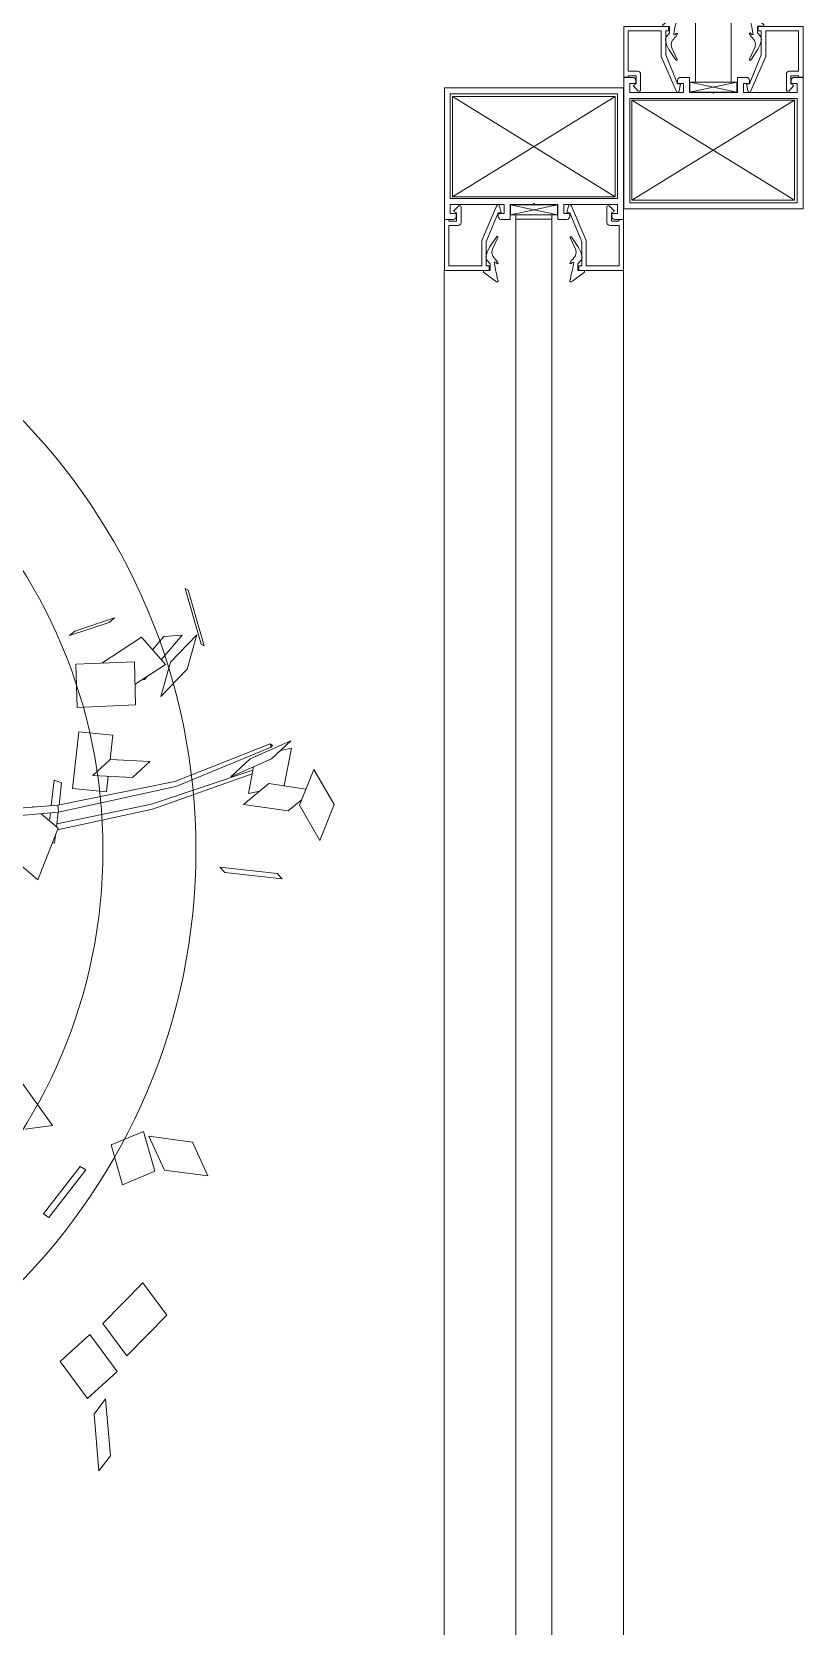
# Model space of a CAD drawing. Header units: centimetres. Extents: x 5488 to 20269, y -31398 to -19684.
# Drawn here: x 17157.8 to 17183.6, y -23802.7 to -23749.3 of the extents above; entities that cross this region are included whole.
import ezdxf

# ---------------------------------------------------------------- set-up
doc = ezdxf.new("R2010")
doc.units = ezdxf.units.CM
for name, color, linetype, lineweight in [('xxx_Auto_Dograma_Metal', 157, 'Continuous', 0), ('xxx_Auto_Element_Dograma Cam', 140, 'Continuous', 9), ('xxx_Auto_Element_Dograma Metal', 211, 'Continuous', 20), ('xxx_Auto_FURNISHED-01', 252, 'Continuous', 0), ('xxx_Auto_Kaplama_Ahşap', 34, 'Continuous', 0), ('xxx_Auto_Tefris_Tefris', 32, 'Continuous', 15)]:
    doc.layers.add(name, color=color, linetype=linetype, lineweight=lineweight)
doc.layers.add('xxx_Auto_LANDSCAPE', color=7, linetype='Continuous', lineweight=0, true_color=0x496639)

# ---------------------------------------------------------------- blocks, each defined once
blk = doc.blocks.new('2411-X')
for p, q in [((3.1, 19.8), (4.8, 21.6)), ((17.5, 21.5), (12.5, 10.05)), ((19, 19.2), (18.5, 21.5)), ((1.5, 17), (0, 17)), ((0, 17), (0, 0)), ((1.5, 16.5), (1.5, 17)), ((4.1, 16.5), (1.5, 16.5)), ((4.1, 19.2), (3.1, 19.8)), ((4.1, 19.2), (4.1, 16.5)), ((5.6, 16), (5.6, 21.2)), ((18, 19.2), (14, 9.5)), ((19, 19.2), (18, 19.2)), ((1.5, 1.5), (1.5, 15)), ((1.5, 15), (4.6, 15)), ((12.5, 9.5), (12.5, 10.05)), ((12.5, 9.5), (12.5, 1.5)), ((14, 1.5), (14, 9.5)), ((0, 0), (15, 0)), ((12.5, 1.5), (1.5, 1.5)), ((15, 1.5), (14, 1.5)), ((15, 1.5), (15, 0))]:
    blk.add_line(p, q)
for centre, radius, start, end in [((5.1, 21.2), 0.498, 359.4768, 127.3931), ((18, 21.5), 0.5, 0, 180), ((4.6, 16), 1, 270, 0)]:
    blk.add_arc(centre, radius, start, end)
blk = doc.blocks.new('ALU TRIM 6')
at = {"layer": 'xxx_Auto_Element_Dograma Metal'}
for p, q in [((6039.181, -20367.783), (6035.833, -20362.338)), ((6035.833, -20367.783), (6039.181, -20362.338)), ((6039.449, -20365.852), (6039.449, -20364.277)), ((6039.449, -20365.852), (6039.785, -20364.277)), ((6039.785, -20365.852), (6039.449, -20364.277)), ((6039.785, -20364.277), (6039.449, -20364.277)), ((6039.785, -20365.852), (6039.785, -20364.277)), ((6039.449, -20365.852), (6039.785, -20365.852))]:
    blk.add_line(p, q, dxfattribs=at)
for points in [[(6035.54, -20362.067), (6035.54, -20368.067)], [(6035.74, -20365.601), (6035.74, -20367.867), (6037.49, -20367.867), (6039.24, -20367.867), (6039.24, -20365.067), (6039.24, -20362.267), (6037.49, -20362.267), (6035.74, -20362.267), (6035.74, -20365.601)]]:
    blk.add_lwpolyline(points, dxfattribs=at)
blk.add_lwpolyline([(6035.54, -20368.067), (6037.49, -20368.067), (6039.94, -20368.067), (6039.94, -20367.767, 0.414214), (6039.84, -20367.667), (6039.74, -20367.667), (6039.74, -20367.867), (6039.44, -20367.867), (6039.44, -20366.067), (6039.74, -20366.067), (6039.74, -20366.267), (6039.84, -20366.267, 0.414214), (6039.94, -20366.167), (6039.94, -20365.867), (6039.44, -20365.867), (6039.44, -20365.097), (6039.41, -20365.067), (6039.44, -20365.037), (6039.44, -20364.267), (6039.94, -20364.267), (6039.94, -20363.967, 0.414214), (6039.84, -20363.867), (6039.74, -20363.867), (6039.74, -20364.067), (6039.44, -20364.067), (6039.44, -20362.267), (6039.74, -20362.267), (6039.74, -20362.467), (6039.84, -20362.467, 0.414214), (6039.94, -20362.367), (6039.94, -20362.067), (6037.49, -20362.067), (6035.54, -20362.067)], format="xyb", dxfattribs=at)
for points in [[(6039.181, -20362.338), (6035.833, -20362.338), (6035.833, -20367.783), (6039.181, -20367.783)], [(6041.295, -20363.476), (6041.195, -20363.456), (6041.035, -20363.496), (6040.875, -20363.576), (6040.545, -20363.796), (6040.505, -20363.836), (6040.525, -20363.856), (6040.545, -20363.856), (6040.955, -20363.666), (6041.055, -20363.656), (6041.175, -20363.686), (6041.225, -20363.736), (6041.275, -20363.766), (6041.315, -20363.816), (6041.355, -20363.846), (6041.405, -20363.866), (6041.425, -20363.846), (6041.405, -20363.816), (6041.375, -20363.786), (6041.365, -20363.756), (6041.375, -20363.736), (6041.485, -20363.756), (6041.625, -20363.776), (6041.765, -20363.816), (6041.925, -20363.846), (6041.975, -20363.866), (6042.005, -20363.866), (6042.025, -20363.846), (6042.025, -20363.816), (6042.005, -20363.776), (6041.705, -20363.376), (6041.645, -20363.376), (6041.645, -20363.596), (6041.425, -20363.596), (6041.325, -20363.506), (6041.315, -20363.496)], [(6041.301, -20366.655), (6041.201, -20366.675), (6041.041, -20366.635), (6040.881, -20366.555), (6040.551, -20366.335), (6040.511, -20366.295), (6040.531, -20366.275), (6040.551, -20366.275), (6040.961, -20366.465), (6041.061, -20366.475), (6041.181, -20366.445), (6041.231, -20366.395), (6041.281, -20366.365), (6041.321, -20366.315), (6041.361, -20366.285), (6041.411, -20366.265), (6041.431, -20366.285), (6041.411, -20366.315), (6041.381, -20366.345), (6041.371, -20366.375), (6041.381, -20366.395), (6041.491, -20366.375), (6041.631, -20366.355), (6041.771, -20366.315), (6041.931, -20366.285), (6041.981, -20366.265), (6042.011, -20366.265), (6042.031, -20366.285), (6042.031, -20366.315), (6042.011, -20366.355), (6041.711, -20366.755), (6041.651, -20366.755), (6041.651, -20366.535), (6041.431, -20366.535), (6041.331, -20366.625), (6041.321, -20366.635)]]:
    blk.add_lwpolyline(points, close=True, dxfattribs=at)
at = {"layer": 'xxx_Auto_Element_Dograma Metal', "rotation": 90}
for p, xscale, yscale, zscale in [((6041.646, -20362.067, -0.3), -0.1000000000058208, 0.0999999999985448, 0.1000000000000227), ((6041.646, -20368.067, -0.3), 0.1000000000058208, 0.1000000000058208, 0.1000000000058208)]:
    blk.add_blockref('2411-X', p, dxfattribs=dict(at, xscale=xscale, yscale=yscale, zscale=zscale))
blk = doc.blocks.new('agac0001')
at = {"layer": 'xxx_Auto_LANDSCAPE', "linetype": 'Continuous'}
for points in [[(-7.27, 62.26), (-9.94, 60.54)], [(-4.12, 61.14), (-7.27, 62.26)], [(-9.94, 60.54), (-6.79, 59.42)], [(-6.79, 59.42), (-4.12, 61.14)], [(-6.42, 59.65), (-7.08, 58.43)], [(-4.57, 57.29), (-5.58, 60.2)], [(-4.96, 58.49), (-2.04, 59.64)], [(-2.61, 57.88), (-1.46, 59.7)], [(-1.46, 59.7), (-2.3, 56.13)], [(-2.04, 59.64), (-2.07, 58.73)], [(-7.08, 58.43), (-5.87, 54.9)], [(-4.96, 58.42), (-4.96, 58.49)], [(-3.45, 54.31), (-2.61, 57.88)], [(-1.67, 58.01), (-3.4, 49.7)], [(-1.38, 57.99), (-2.97, 49.69)], [(-1.67, 58.01), (-1.54, 58.16)], [(-1.38, 57.99), (-1.67, 58.01)], [(-1.54, 58.16), (-1.57, 58.01)], [(-1.54, 58.16), (-1.38, 57.99)], [(-11.98, 56.59), (-12.48, 56.92)], [(-12.48, 56.92), (-11.1, 52.36)], [(-10.6, 52.04), (-11.98, 56.59)], [(-5.87, 54.9), (-4.57, 57.29)], [(-5.08, 55.48), (-5.04, 56.43)], [(-2.15, 56.62), (-2.19, 56.6)], [(-2.15, 56.78), (-2.15, 56.62)], [(-2.98, 56.3), (-5.08, 55.48)], [(-3.54, 56.07), (-4.88, 47.48)], [(-3.24, 56.19), (-4.47, 47.47)], [(-2.3, 56.13), (-3.45, 54.31)], [(7.55, 54.12), (7.72, 53.91)], [(12.3, 53.67), (7.55, 54.12)], [(7.72, 53.91), (12.47, 53.46)], [(5.91, 52.39), (8.54, 53.7)], [(8.54, 53.7), (6.74, 51.16)], [(8.76, 52.51), (7.08, 50.45)], [(8.91, 51), (8.76, 52.51)], [(12.47, 53.46), (12.3, 53.67)], [(-11.1, 52.36), (-10.6, 52.04)], [(4.11, 49.85), (5.91, 52.39)], [(6.74, 51.16), (4.11, 49.85)], [(6.64, 50.72), (5.49, 47.96)], [(9.19, 49.19), (6.64, 50.72)], [(8.01, 49.9), (8.91, 51)], [(-3.4, 49.7), (-3.71, 39.82)], [(-2.97, 49.69), (-3.13, 39.86)], [(5.95, 49.08), (5.73, 48.8)], [(5.73, 48.8), (5.75, 48.59)], [(7.69, 45.59), (9.19, 49.19)], [(-4.88, 47.48), (-5.12, 39.47)], [(-4.47, 47.47), (-4.61, 39.51)], [(-2, 46.33), (-0.97, 47.98)], [(-0.97, 47.98), (-0.21, 44.81)], [(7.31, 48.25), (3.81, 47.69)], [(3.81, 47.69), (4.5, 42.91)], [(8, 43.47), (7.31, 48.25)], [(10.71, 43.88), (11.18, 47.29)], [(11.18, 47.29), (10.89, 46.8)], [(-34.26, 42.97), (-35.4, 46.4)], [(-35.4, 46.4), (-32.43, 45.66)], [(-1.24, 43.16), (-2, 46.33)], [(10.89, 46.8), (10.43, 43.39)], [(-32.43, 45.66), (-31.29, 42.23)], [(-0.21, 44.81), (-1.24, 43.16)], [(-0.22, 44.79), (1.72, 45.39)], [(1.72, 45.39), (2.5, 42.69)], [(-2.77, 44.01), (-1.53, 44.39)], [(-1.99, 41.31), (-2.77, 44.01)], [(4.5, 42.91), (8, 43.47)], [(10.43, 43.39), (10.71, 43.88)], [(-34.82, 39.36), (-34.21, 42.16)], [(-31.29, 42.23), (-34.26, 42.97)], [(-34.21, 42.16), (-30.81, 41.86)], [(2.5, 42.69), (-1.99, 41.31)], [(-48.71, 37.11), (-46.03, 40.96)], [(-46.03, 40.96), (-43.06, 39.52)], [(-30.81, 41.86), (-31.42, 39.05)], [(-43.06, 39.52), (-45.74, 35.67)], [(-5, 39.55), (-8.85, 37.12)], [(-3.57, 38.4), (-5, 39.55)], [(-3.7, 39.79), (-4.85, 39.43)], [(-3.13, 39.86), (-3.71, 39.82)], [(-3.71, 39.82), (-2.71, 29.57)], [(-1.36, 40.51), (-3.13, 39.97)], [(-3.13, 39.86), (-2.02, 29.65)], [(-3.07, 39.33), (-1.05, 39.96)], [(-1.05, 39.96), (-1.36, 40.51)], [(-31.42, 39.05), (-34.82, 39.36)], [(-5.51, 39.22), (-6.14, 39.03)], [(-6.14, 39.03), (-6.06, 38.88)], [(-4.27, 38.96), (-3.64, 39.16)], [(-45.74, 35.67), (-48.71, 37.11)], [(-8.85, 37.12), (-6.69, 35.39)], [(-2.84, 37.82), (-2.91, 37.87)], [(-2.9, 37.78), (-2.84, 37.82)], [(-49.83, 36.09), (-51.57, 33.28)], [(-46.43, 34.44), (-49.83, 36.09)], [(-33.06, 36.61), (-36.34, 32.9)], [(-35.98, 32.51), (-32.7, 36.21)], [(-32.7, 36.21), (-33.06, 36.61)], [(-57.61, 33.09), (-56.56, 34.26)], [(-56.56, 34.26), (-51.89, 34.74)], [(-51.89, 34.74), (-52.93, 33.57)], [(-48.17, 31.63), (-46.43, 34.44)], [(-28.95, 34.59), (-28.84, 32.31)], [(-24.89, 32.68), (-28.95, 34.59)], [(-52.93, 33.57), (-57.61, 33.09)], [(-51.57, 33.28), (-48.17, 31.63)], [(-36.34, 32.9), (-35.98, 32.51)]]:
    blk.add_lwpolyline(points, dxfattribs=at)
blk = doc.blocks.new('A$C7365360F')
at = {"layer": 'xxx_Auto_FURNISHED-01'}
for radius in [17.28, 14.688]:
    blk.add_circle((0.264, 0.108), radius, dxfattribs=at)
at = {"layer": 'xxx_Auto_LANDSCAPE', "xscale": 0.338688, "yscale": 0.338688, "zscale": 0.2074463999999999}
blk.add_blockref('agac0001', (0.079, 0.033), dxfattribs=at)

msp = doc.modelspace()

# ---------------------------------------------------------------- linework, layer by layer
at = {"layer": 'xxx_Auto_Dograma_Metal'}
for p, q in [((17171.62, -23757.325, -0.6), (17171.622, -23851.638, -0.6)), ((17177.62, -23757.325, -0.907), (17177.622, -23851.638, -0.6))]:
    msp.add_line(p, q, dxfattribs=at)
at = {"layer": 'xxx_Auto_Element_Dograma Cam'}
for p, q in [((17180.029, -23751.025, -0.6), (17180.029, -23653.141, -0.6)), ((17181.229, -23653.141, -0.6), (17181.229, -23751.025, -0.6)), ((17181.231, -23751.025, -0.3), (17180.031, -23751.025, -0.3)), ((17174.022, -23755.464, -0.6), (17174.022, -23853.348, -0.6)), ((17175.224, -23755.464, -0.3), (17174.024, -23755.464, -0.3)), ((17175.224, -23755.615), (17174.024, -23755.615)), ((17175.222, -23853.348, -0.6), (17175.222, -23755.464, -0.6))]:
    msp.add_line(p, q, dxfattribs=at)

# ---------------------------------------------------------------- block references
at = {"layer": 'xxx_Auto_Kaplama_Ahşap', "rotation": 90}
msp.add_blockref('ALU TRIM 6', (-3184.434, -29790.81, -0.3), dxfattribs=at)
at = {"layer": 'xxx_Auto_Kaplama_Ahşap', "xscale": -1, "rotation": 90}
msp.add_blockref('ALU TRIM 6', (-3190.441, -17715.679, -0.3), dxfattribs=at)
at = {"layer": 'xxx_Auto_Tefris_Tefris', "xscale": -1.2, "yscale": 1.2, "rotation": 280.6128426569576}
msp.add_blockref('A$C7365360F', (17142.507, -23777.055), dxfattribs=at)

doc.saveas('drawing.dxf')
